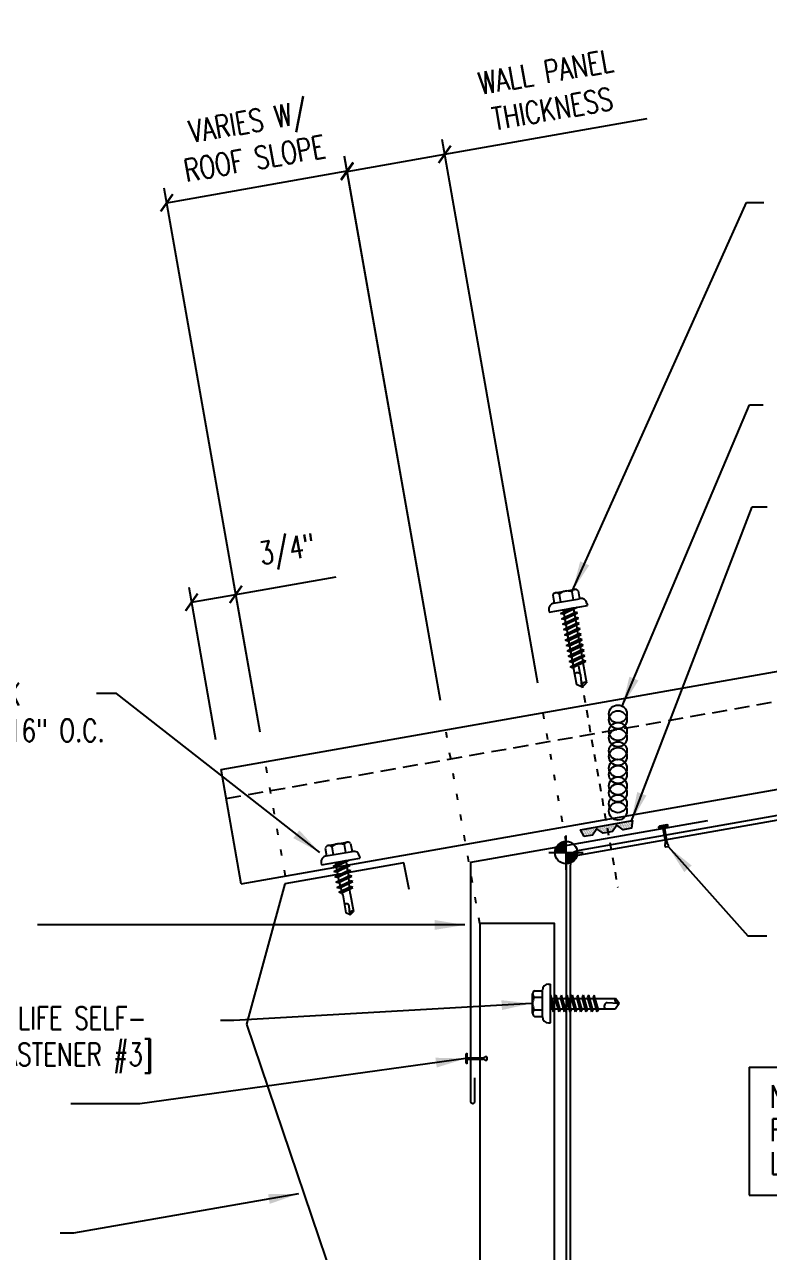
# Model space of a CAD drawing. Header units: inches. Extents: x -10.3 to 32.2, y 6.3 to 56.9.
# Drawn here: x 7.46 to 19.89, y 17.45 to 37.95 of the extents above; entities that cross this region are included whole.
import ezdxf

# ---------------------------------------------------------------- set-up
doc = ezdxf.new("R2010")
doc.units = ezdxf.units.IN
doc.header["$MEASUREMENT"] = 0
for name, pattern in [('DASH3', [0.125, 0.0625, -0.0625]), ('DOT2', [0.125, 0, -0.125]), ('HIDDEN2', [0.1875, 0.125, -0.0625])]:
    doc.linetypes.add(name, pattern=pattern)
for name, color, linetype in [('DIM', 2, 'Continuous'), ('FASTENER', 9, 'Continuous'), ('PANEL', 11, 'Continuous'), ('SECTION', 11, 'Continuous'), ('STLA', 10, 'Continuous'), ('TAPE', 8, 'Continuous'), ('TEXT', 2, 'Continuous'), ('TRIM', 6, 'Continuous')]:
    doc.layers.add(name, color=color, linetype=linetype)
doc.styles.add('TEXT', font='SIMPLEX', dxfattribs={"width": 0.75, "height": 6})
doc.styles.add('TEXT1', font='ROMANS.shx', dxfattribs={"width": 0.75, "height": 0.375})
doc.dimstyles.new('DETAIL', dxfattribs={"dimscale": 4, "dimtxt": 0.375, "dimasz": 0.0625, "dimexe": 0.0625, "dimexo": 0.125, "dimgap": 0.0625, "dimtad": 1, "dimdec": 4, "dimzin": 3, "dimdsep": 46, "dimlunit": 4, "dimtxsty": 'TEXT1', "dimblk": 'ARCHTICK', "dimcen": 0.0625, "dimclrd": 7, "dimclre": 7, "dimclrt": 2, "dimadec": 0, "dimazin": 0, "dimtfac": 0.59375, "dimtdec": 4, "dimtmove": 0, "dimatfit": 3, "dimfxl": 0, "dimfrac": 2, "dimtolj": 1, "dimtzin": 3, "dimarcsym": 0})
doc.dimstyles.new('DETAIL$7', dxfattribs={"dimscale": 4, "dimtxt": 6, "dimasz": 0.125, "dimexe": 0.0625, "dimexo": 0.125, "dimgap": 0.0625, "dimtad": 1, "dimdec": 5, "dimzin": 3, "dimdsep": 46, "dimlunit": 4, "dimtxsty": 'TEXT', "dimblk": 'ARCHTICK', "dimcen": 0.0625, "dimclrd": 7, "dimclre": 7, "dimclrt": 2, "dimadec": 0, "dimazin": 0, "dimtfac": 0.666667, "dimtdec": 5, "dimtmove": 0, "dimatfit": 3, "dimfxl": 0, "dimfrac": 2, "dimtolj": 1, "dimtzin": 3, "dimarcsym": 0})

# ---------------------------------------------------------------- blocks, each defined once
blk = doc.blocks.new('_ArchTick')
at = {"color": 0, "linetype": 'ByBlock', "const_width": 0.15}
blk.add_lwpolyline([(-0.5, -0.5), (0.5, 0.5)], dxfattribs=at)
blk = doc.blocks.new('*D13')
at = {"layer": 'DEFPOINTS', "color": 0}
for p in [(12.849, 35.508), (14.496, 26.169), (11.484, 25.638)]:
    blk.add_point(p, dxfattribs=at)
at = {"layer": 'DIM', "color": 7, "lineweight": -2}
for p, q in [((14.409, 26.661), (12.805, 35.754)), ((9.837, 34.976), (12.849, 35.508)), ((11.397, 26.13), (9.794, 35.223))]:
    blk.add_line(p, q, dxfattribs=at)
at = {"layer": 'DIM', "color": 7, "lineweight": -2, "xscale": 0.25, "yscale": 0.25, "zscale": 0.25}
for p, rotation in [((12.849, 35.508), 9.999999999999849), ((9.837, 34.976), 189.9999999999998)]:
    blk.add_blockref('_ArchTick', p, dxfattribs=dict(at, rotation=rotation))
at = {"layer": 'DIM', "color": 2, "insert": (11.253, 36.024), "char_height": 0.375, "attachment_point": 5, "rotation": 10, "style": 'TEXT1'}
blk.add_mtext('\\A1;VARIES W/\\PROOF SLOPE', dxfattribs=at)
blk = doc.blocks.new('*X2')
at = {"color": 0}
for p, q in [((-0.434, 0.135), (-0.434, 0.135)), ((-0.434, 0.123), (-0.434, 0.123)), ((-0.422, 0.141), (-0.422, 0.141)), ((-0.422, 0.129), (-0.422, 0.129)), ((-0.422, 0.117), (-0.422, 0.117)), ((-0.422, 0.105), (-0.422, 0.105)), ((-0.422, 0.094), (-0.422, 0.094)), ((-0.422, 0.082), (-0.422, 0.082)), ((-0.41, 0.135), (-0.41, 0.135)), ((-0.41, 0.123), (-0.41, 0.123)), ((-0.41, 0.111), (-0.41, 0.111)), ((-0.41, 0.1), (-0.41, 0.1)), ((-0.41, 0.088), (-0.41, 0.088)), ((-0.41, 0.076), (-0.41, 0.076)), ((-0.41, 0.064), (-0.41, 0.064)), ((-0.41, 0.053), (-0.41, 0.053)), ((-0.41, 0.041), (-0.41, 0.041)), ((-0.398, 0.141), (-0.398, 0.141)), ((-0.398, 0.129), (-0.398, 0.129)), ((-0.398, 0.117), (-0.398, 0.117)), ((-0.398, 0.105), (-0.398, 0.105)), ((-0.398, 0.094), (-0.398, 0.094)), ((-0.398, 0.082), (-0.398, 0.082)), ((-0.398, 0.07), (-0.398, 0.07)), ((-0.398, 0.059), (-0.398, 0.059)), ((-0.398, 0.047), (-0.398, 0.047)), ((-0.398, 0.035), (-0.398, 0.035)), ((-0.398, 0.023), (-0.398, 0.023)), ((-0.387, 0.135), (-0.387, 0.135)), ((-0.387, 0.123), (-0.387, 0.123)), ((-0.387, 0.111), (-0.387, 0.111)), ((-0.387, 0.1), (-0.387, 0.1)), ((-0.387, 0.088), (-0.387, 0.088)), ((-0.387, 0.076), (-0.387, 0.076)), ((-0.387, 0.064), (-0.387, 0.064)), ((-0.387, 0.053), (-0.387, 0.053)), ((-0.387, 0.041), (-0.387, 0.041)), ((-0.387, 0.029), (-0.387, 0.029)), ((-0.375, 0.141), (-0.375, 0.141)), ((-0.375, 0.129), (-0.375, 0.129)), ((-0.375, 0.117), (-0.375, 0.117)), ((-0.375, 0.105), (-0.375, 0.105)), ((-0.375, 0.094), (-0.375, 0.094)), ((-0.375, 0.082), (-0.375, 0.082)), ((-0.375, 0.07), (-0.375, 0.07)), ((-0.375, 0.059), (-0.375, 0.059)), ((-0.375, 0.047), (-0.375, 0.047)), ((-0.375, 0.035), (-0.375, 0.035)), ((-0.375, 0.023), (-0.375, 0.023)), ((-0.363, 0.135), (-0.363, 0.135)), ((-0.363, 0.123), (-0.363, 0.123)), ((-0.363, 0.111), (-0.363, 0.111)), ((-0.363, 0.1), (-0.363, 0.1)), ((-0.363, 0.088), (-0.363, 0.088)), ((-0.363, 0.076), (-0.363, 0.076)), ((-0.363, 0.064), (-0.363, 0.064)), ((-0.363, 0.053), (-0.363, 0.053)), ((-0.363, 0.041), (-0.363, 0.041)), ((-0.363, 0.029), (-0.363, 0.029)), ((-0.352, 0.141), (-0.352, 0.141)), ((-0.352, 0.129), (-0.352, 0.129)), ((-0.352, 0.117), (-0.352, 0.117)), ((-0.352, 0.105), (-0.352, 0.105)), ((-0.352, 0.094), (-0.352, 0.094)), ((-0.352, 0.082), (-0.352, 0.082)), ((-0.352, 0.07), (-0.352, 0.07)), ((-0.352, 0.059), (-0.352, 0.059)), ((-0.352, 0.047), (-0.352, 0.047)), ((-0.352, 0.035), (-0.352, 0.035)), ((-0.352, 0.023), (-0.352, 0.023)), ((-0.34, 0.135), (-0.34, 0.135)), ((-0.34, 0.123), (-0.34, 0.123)), ((-0.34, 0.111), (-0.34, 0.111)), ((-0.34, 0.1), (-0.34, 0.1)), ((-0.34, 0.088), (-0.34, 0.088)), ((-0.34, 0.076), (-0.34, 0.076)), ((-0.34, 0.064), (-0.34, 0.064)), ((-0.34, 0.053), (-0.34, 0.053)), ((-0.34, 0.041), (-0.34, 0.041)), ((-0.34, 0.029), (-0.34, 0.029)), ((-0.328, 0.141), (-0.328, 0.141)), ((-0.328, 0.129), (-0.328, 0.129)), ((-0.328, 0.117), (-0.328, 0.117)), ((-0.328, 0.105), (-0.328, 0.105)), ((-0.328, 0.094), (-0.328, 0.094)), ((-0.328, 0.082), (-0.328, 0.082)), ((-0.328, 0.07), (-0.328, 0.07)), ((-0.328, 0.059), (-0.328, 0.059)), ((-0.328, 0.047), (-0.328, 0.047)), ((-0.328, 0.035), (-0.328, 0.035)), ((-0.328, 0.023), (-0.328, 0.023)), ((-0.316, 0.135), (-0.316, 0.135)), ((-0.316, 0.123), (-0.316, 0.123)), ((-0.316, 0.111), (-0.316, 0.111)), ((-0.316, 0.1), (-0.316, 0.1)), ((-0.316, 0.088), (-0.316, 0.088)), ((-0.316, 0.076), (-0.316, 0.076)), ((-0.316, 0.064), (-0.316, 0.064)), ((-0.316, 0.053), (-0.316, 0.053)), ((-0.316, 0.041), (-0.316, 0.041)), ((-0.316, 0.029), (-0.316, 0.029)), ((-0.305, 0.141), (-0.305, 0.141)), ((-0.305, 0.129), (-0.305, 0.129)), ((-0.305, 0.117), (-0.305, 0.117)), ((-0.305, 0.105), (-0.305, 0.105)), ((-0.305, 0.094), (-0.305, 0.094)), ((-0.305, 0.082), (-0.305, 0.082)), ((-0.305, 0.07), (-0.305, 0.07)), ((-0.305, 0.059), (-0.305, 0.059)), ((-0.305, 0.047), (-0.305, 0.047)), ((-0.305, 0.035), (-0.305, 0.035)), ((-0.305, 0.023), (-0.305, 0.023)), ((-0.293, 0.135), (-0.293, 0.135)), ((-0.293, 0.123), (-0.293, 0.123)), ((-0.293, 0.111), (-0.293, 0.111)), ((-0.293, 0.1), (-0.293, 0.1)), ((-0.293, 0.088), (-0.293, 0.088)), ((-0.293, 0.076), (-0.293, 0.076)), ((-0.293, 0.064), (-0.293, 0.064)), ((-0.293, 0.053), (-0.293, 0.053)), ((-0.293, 0.041), (-0.293, 0.041)), ((-0.293, 0.029), (-0.293, 0.029)), ((-0.281, 0.141), (-0.281, 0.141)), ((-0.281, 0.129), (-0.281, 0.129)), ((-0.281, 0.117), (-0.281, 0.117)), ((-0.281, 0.105), (-0.281, 0.105)), ((-0.281, 0.094), (-0.281, 0.094)), ((-0.281, 0.082), (-0.281, 0.082)), ((-0.281, 0.07), (-0.281, 0.07)), ((-0.281, 0.059), (-0.281, 0.059)), ((-0.281, 0.047), (-0.281, 0.047)), ((-0.281, 0.035), (-0.281, 0.035)), ((-0.281, 0.023), (-0.281, 0.023)), ((-0.27, 0.135), (-0.27, 0.135)), ((-0.27, 0.123), (-0.27, 0.123)), ((-0.27, 0.111), (-0.27, 0.111)), ((-0.27, 0.1), (-0.27, 0.1)), ((-0.27, 0.088), (-0.27, 0.088)), ((-0.27, 0.076), (-0.27, 0.076)), ((-0.27, 0.064), (-0.27, 0.064)), ((-0.27, 0.053), (-0.27, 0.053)), ((-0.27, 0.041), (-0.27, 0.041)), ((-0.27, 0.029), (-0.27, 0.029)), ((-0.258, 0.141), (-0.258, 0.141)), ((-0.258, 0.129), (-0.258, 0.129)), ((-0.258, 0.117), (-0.258, 0.117)), ((-0.258, 0.105), (-0.258, 0.105)), ((-0.258, 0.094), (-0.258, 0.094)), ((-0.258, 0.082), (-0.258, 0.082)), ((-0.258, 0.07), (-0.258, 0.07)), ((-0.258, 0.059), (-0.258, 0.059)), ((-0.258, 0.047), (-0.258, 0.047)), ((-0.258, 0.035), (-0.258, 0.035)), ((-0.258, 0.023), (-0.258, 0.023)), ((-0.246, 0.135), (-0.246, 0.135)), ((-0.246, 0.123), (-0.246, 0.123)), ((-0.246, 0.111), (-0.246, 0.111)), ((-0.246, 0.1), (-0.246, 0.1)), ((-0.246, 0.088), (-0.246, 0.088)), ((-0.246, 0.076), (-0.246, 0.076)), ((-0.246, 0.064), (-0.246, 0.064)), ((-0.246, 0.053), (-0.246, 0.053)), ((-0.246, 0.041), (-0.246, 0.041)), ((-0.234, 0.141), (-0.234, 0.141)), ((-0.234, 0.129), (-0.234, 0.129)), ((-0.234, 0.117), (-0.234, 0.117)), ((-0.234, 0.105), (-0.234, 0.105)), ((-0.234, 0.094), (-0.234, 0.094)), ((-0.234, 0.082), (-0.234, 0.082)), ((-0.234, 0.07), (-0.234, 0.07)), ((-0.234, 0.059), (-0.234, 0.059)), ((-0.234, 0.047), (-0.234, 0.047)), ((-0.223, 0.135), (-0.223, 0.135)), ((-0.223, 0.123), (-0.223, 0.123)), ((-0.223, 0.111), (-0.223, 0.111)), ((-0.223, 0.1), (-0.223, 0.1)), ((-0.223, 0.088), (-0.223, 0.088)), ((-0.223, 0.076), (-0.223, 0.076)), ((-0.223, 0.064), (-0.223, 0.064)), ((-0.211, 0.141), (-0.211, 0.141)), ((-0.211, 0.129), (-0.211, 0.129)), ((-0.211, 0.117), (-0.211, 0.117)), ((-0.211, 0.105), (-0.211, 0.105)), ((-0.211, 0.094), (-0.211, 0.094)), ((-0.211, 0.082), (-0.211, 0.082)), ((-0.211, 0.07), (-0.211, 0.07)), ((-0.199, 0.135), (-0.199, 0.135)), ((-0.199, 0.123), (-0.199, 0.123)), ((-0.199, 0.111), (-0.199, 0.111)), ((-0.199, 0.1), (-0.199, 0.1)), ((-0.199, 0.088), (-0.199, 0.088)), ((-0.188, 0.141), (-0.188, 0.141)), ((-0.188, 0.129), (-0.188, 0.129)), ((-0.188, 0.117), (-0.188, 0.117)), ((-0.188, 0.105), (-0.188, 0.105)), ((-0.188, 0.094), (-0.188, 0.094)), ((-0.176, 0.135), (-0.176, 0.135)), ((-0.176, 0.123), (-0.176, 0.123)), ((-0.176, 0.111), (-0.176, 0.111)), ((-0.164, 0.141), (-0.164, 0.141)), ((-0.164, 0.129), (-0.164, 0.129)), ((-0.164, 0.117), (-0.164, 0.117)), ((-0.164, 0.105), (-0.164, 0.105)), ((-0.152, 0.135), (-0.152, 0.135)), ((-0.152, 0.123), (-0.152, 0.123)), ((-0.152, 0.111), (-0.152, 0.111)), ((-0.152, 0.1), (-0.152, 0.1)), ((-0.141, 0.141), (-0.141, 0.141)), ((-0.141, 0.129), (-0.141, 0.129)), ((-0.141, 0.117), (-0.141, 0.117)), ((-0.141, 0.105), (-0.141, 0.105)), ((-0.141, 0.094), (-0.141, 0.094)), ((-0.141, 0.082), (-0.141, 0.082)), ((-0.129, 0.135), (-0.129, 0.135)), ((-0.129, 0.123), (-0.129, 0.123)), ((-0.129, 0.111), (-0.129, 0.111)), ((-0.129, 0.1), (-0.129, 0.1)), ((-0.129, 0.088), (-0.129, 0.088)), ((-0.129, 0.076), (-0.129, 0.076)), ((-0.117, 0.141), (-0.117, 0.141)), ((-0.117, 0.129), (-0.117, 0.129)), ((-0.117, 0.117), (-0.117, 0.117)), ((-0.117, 0.105), (-0.117, 0.105)), ((-0.117, 0.094), (-0.117, 0.094)), ((-0.117, 0.082), (-0.117, 0.082)), ((-0.117, 0.07), (-0.117, 0.07)), ((-0.117, 0.059), (-0.117, 0.059)), ((-0.105, 0.135), (-0.105, 0.135)), ((-0.105, 0.123), (-0.105, 0.123)), ((-0.105, 0.111), (-0.105, 0.111)), ((-0.105, 0.1), (-0.105, 0.1)), ((-0.105, 0.088), (-0.105, 0.088)), ((-0.105, 0.076), (-0.105, 0.076)), ((-0.105, 0.064), (-0.105, 0.064)), ((-0.105, 0.053), (-0.105, 0.053)), ((-0.094, 0.141), (-0.094, 0.141)), ((-0.094, 0.129), (-0.094, 0.129)), ((-0.094, 0.117), (-0.094, 0.117)), ((-0.094, 0.105), (-0.094, 0.105)), ((-0.094, 0.094), (-0.094, 0.094)), ((-0.094, 0.082), (-0.094, 0.082)), ((-0.094, 0.07), (-0.094, 0.07)), ((-0.094, 0.059), (-0.094, 0.059)), ((-0.094, 0.047), (-0.094, 0.047)), ((-0.094, 0.035), (-0.094, 0.035)), ((-0.082, 0.135), (-0.082, 0.135)), ((-0.082, 0.123), (-0.082, 0.123)), ((-0.082, 0.111), (-0.082, 0.111)), ((-0.082, 0.1), (-0.082, 0.1)), ((-0.082, 0.088), (-0.082, 0.088)), ((-0.082, 0.076), (-0.082, 0.076)), ((-0.082, 0.064), (-0.082, 0.064)), ((-0.082, 0.053), (-0.082, 0.053)), ((-0.082, 0.041), (-0.082, 0.041)), ((-0.082, 0.029), (-0.082, 0.029)), ((-0.07, 0.141), (-0.07, 0.141)), ((-0.07, 0.129), (-0.07, 0.129)), ((-0.07, 0.117), (-0.07, 0.117)), ((-0.07, 0.105), (-0.07, 0.105)), ((-0.07, 0.094), (-0.07, 0.094)), ((-0.07, 0.082), (-0.07, 0.082)), ((-0.07, 0.07), (-0.07, 0.07)), ((-0.07, 0.059), (-0.07, 0.059)), ((-0.07, 0.047), (-0.07, 0.047)), ((-0.07, 0.035), (-0.07, 0.035)), ((-0.07, 0.023), (-0.07, 0.023)), ((-0.059, 0.135), (-0.059, 0.135)), ((-0.059, 0.123), (-0.059, 0.123)), ((-0.059, 0.111), (-0.059, 0.111)), ((-0.059, 0.1), (-0.059, 0.1)), ((-0.059, 0.088), (-0.059, 0.088)), ((-0.059, 0.076), (-0.059, 0.076)), ((-0.059, 0.064), (-0.059, 0.064)), ((-0.059, 0.053), (-0.059, 0.053)), ((-0.059, 0.041), (-0.059, 0.041)), ((-0.059, 0.029), (-0.059, 0.029)), ((-0.047, 0.141), (-0.047, 0.141)), ((-0.047, 0.129), (-0.047, 0.129)), ((-0.047, 0.117), (-0.047, 0.117)), ((-0.047, 0.105), (-0.047, 0.105)), ((-0.047, 0.094), (-0.047, 0.094)), ((-0.047, 0.082), (-0.047, 0.082)), ((-0.047, 0.07), (-0.047, 0.07)), ((-0.047, 0.059), (-0.047, 0.059)), ((-0.047, 0.047), (-0.047, 0.047)), ((-0.047, 0.035), (-0.047, 0.035)), ((-0.047, 0.023), (-0.047, 0.023)), ((-0.035, 0.135), (-0.035, 0.135)), ((-0.035, 0.123), (-0.035, 0.123)), ((-0.035, 0.111), (-0.035, 0.111)), ((-0.035, 0.1), (-0.035, 0.1)), ((-0.035, 0.088), (-0.035, 0.088)), ((-0.035, 0.076), (-0.035, 0.076)), ((-0.035, 0.064), (-0.035, 0.064)), ((-0.035, 0.053), (-0.035, 0.053)), ((-0.035, 0.041), (-0.035, 0.041)), ((-0.035, 0.029), (-0.035, 0.029)), ((-0.023, 0.141), (-0.023, 0.141)), ((-0.023, 0.129), (-0.023, 0.129)), ((-0.023, 0.117), (-0.023, 0.117)), ((-0.023, 0.105), (-0.023, 0.105)), ((-0.023, 0.094), (-0.023, 0.094)), ((-0.023, 0.082), (-0.023, 0.082)), ((-0.023, 0.07), (-0.023, 0.07)), ((-0.023, 0.059), (-0.023, 0.059)), ((-0.023, 0.047), (-0.023, 0.047)), ((-0.023, 0.035), (-0.023, 0.035)), ((-0.023, 0.023), (-0.023, 0.023)), ((-0.012, 0.135), (-0.012, 0.135)), ((-0.012, 0.123), (-0.012, 0.123)), ((-0.012, 0.111), (-0.012, 0.111)), ((-0.012, 0.1), (-0.012, 0.1)), ((-0.012, 0.088), (-0.012, 0.088)), ((-0.012, 0.076), (-0.012, 0.076)), ((-0.012, 0.064), (-0.012, 0.064)), ((-0.012, 0.053), (-0.012, 0.053)), ((-0.012, 0.041), (-0.012, 0.041)), ((-0.012, 0.029), (-0.012, 0.029)), ((0, 0.141), (0, 0.141)), ((0, 0.129), (0, 0.129)), ((0, 0.117), (0, 0.117)), ((0, 0.105), (0, 0.105)), ((0, 0.094), (0, 0.094)), ((0, 0.082), (0, 0.082)), ((0, 0.07), (0, 0.07)), ((0, 0.059), (0, 0.059)), ((0, 0.047), (0, 0.047)), ((0, 0.035), (0, 0.035)), ((0, 0.023), (0, 0.023)), ((0.012, 0.135), (0.012, 0.135)), ((0.012, 0.123), (0.012, 0.123)), ((0.012, 0.111), (0.012, 0.111)), ((0.012, 0.1), (0.012, 0.1)), ((0.012, 0.088), (0.012, 0.088)), ((0.012, 0.076), (0.012, 0.076)), ((0.012, 0.064), (0.012, 0.064)), ((0.012, 0.053), (0.012, 0.053)), ((0.012, 0.041), (0.012, 0.041)), ((0.012, 0.029), (0.012, 0.029)), ((0.023, 0.141), (0.023, 0.141)), ((0.023, 0.129), (0.023, 0.129)), ((0.023, 0.117), (0.023, 0.117)), ((0.023, 0.105), (0.023, 0.105)), ((0.023, 0.094), (0.023, 0.094)), ((0.023, 0.082), (0.023, 0.082)), ((0.023, 0.07), (0.023, 0.07)), ((0.023, 0.059), (0.023, 0.059)), ((0.023, 0.047), (0.023, 0.047)), ((0.023, 0.035), (0.023, 0.035)), ((0.023, 0.023), (0.023, 0.023)), ((0.035, 0.135), (0.035, 0.135)), ((0.035, 0.123), (0.035, 0.123)), ((0.035, 0.111), (0.035, 0.111)), ((0.035, 0.1), (0.035, 0.1)), ((0.035, 0.088), (0.035, 0.088)), ((0.035, 0.076), (0.035, 0.076)), ((0.035, 0.064), (0.035, 0.064)), ((0.035, 0.053), (0.035, 0.053)), ((0.035, 0.041), (0.035, 0.041)), ((0.035, 0.029), (0.035, 0.029)), ((0.047, 0.141), (0.047, 0.141)), ((0.047, 0.129), (0.047, 0.129)), ((0.047, 0.117), (0.047, 0.117)), ((0.047, 0.105), (0.047, 0.105)), ((0.047, 0.094), (0.047, 0.094)), ((0.047, 0.082), (0.047, 0.082)), ((0.047, 0.07), (0.047, 0.07)), ((0.047, 0.059), (0.047, 0.059)), ((0.047, 0.047), (0.047, 0.047)), ((0.047, 0.035), (0.047, 0.035)), ((0.047, 0.023), (0.047, 0.023)), ((0.059, 0.135), (0.059, 0.135)), ((0.059, 0.123), (0.059, 0.123)), ((0.059, 0.111), (0.059, 0.111)), ((0.059, 0.1), (0.059, 0.1)), ((0.059, 0.088), (0.059, 0.088)), ((0.059, 0.076), (0.059, 0.076)), ((0.059, 0.064), (0.059, 0.064)), ((0.059, 0.053), (0.059, 0.053)), ((0.059, 0.041), (0.059, 0.041)), ((0.059, 0.029), (0.059, 0.029)), ((0.07, 0.141), (0.07, 0.141)), ((0.07, 0.129), (0.07, 0.129)), ((0.07, 0.117), (0.07, 0.117)), ((0.07, 0.105), (0.07, 0.105)), ((0.07, 0.094), (0.07, 0.094)), ((0.07, 0.082), (0.07, 0.082)), ((0.07, 0.07), (0.07, 0.07)), ((0.07, 0.059), (0.07, 0.059)), ((0.07, 0.047), (0.07, 0.047)), ((0.07, 0.035), (0.07, 0.035)), ((0.07, 0.023), (0.07, 0.023)), ((0.082, 0.135), (0.082, 0.135)), ((0.082, 0.123), (0.082, 0.123)), ((0.082, 0.111), (0.082, 0.111)), ((0.082, 0.1), (0.082, 0.1)), ((0.082, 0.088), (0.082, 0.088)), ((0.082, 0.076), (0.082, 0.076)), ((0.082, 0.064), (0.082, 0.064)), ((0.082, 0.053), (0.082, 0.053)), ((0.082, 0.041), (0.082, 0.041)), ((0.082, 0.029), (0.082, 0.029)), ((0.094, 0.141), (0.094, 0.141)), ((0.094, 0.129), (0.094, 0.129)), ((0.094, 0.117), (0.094, 0.117)), ((0.094, 0.105), (0.094, 0.105)), ((0.094, 0.094), (0.094, 0.094)), ((0.094, 0.082), (0.094, 0.082)), ((0.094, 0.07), (0.094, 0.07)), ((0.094, 0.059), (0.094, 0.059)), ((0.094, 0.047), (0.094, 0.047)), ((0.094, 0.035), (0.094, 0.035)), ((0.105, 0.135), (0.105, 0.135)), ((0.105, 0.123), (0.105, 0.123)), ((0.105, 0.111), (0.105, 0.111)), ((0.105, 0.1), (0.105, 0.1)), ((0.105, 0.088), (0.105, 0.088)), ((0.105, 0.076), (0.105, 0.076)), ((0.105, 0.064), (0.105, 0.064)), ((0.105, 0.053), (0.105, 0.053)), ((0.117, 0.141), (0.117, 0.141)), ((0.117, 0.129), (0.117, 0.129)), ((0.117, 0.117), (0.117, 0.117)), ((0.117, 0.105), (0.117, 0.105)), ((0.117, 0.094), (0.117, 0.094)), ((0.117, 0.082), (0.117, 0.082)), ((0.117, 0.07), (0.117, 0.07)), ((0.117, 0.059), (0.117, 0.059)), ((0.129, 0.135), (0.129, 0.135)), ((0.129, 0.123), (0.129, 0.123)), ((0.129, 0.111), (0.129, 0.111)), ((0.129, 0.1), (0.129, 0.1)), ((0.129, 0.088), (0.129, 0.088)), ((0.129, 0.076), (0.129, 0.076)), ((0.141, 0.141), (0.141, 0.141)), ((0.141, 0.129), (0.141, 0.129)), ((0.141, 0.117), (0.141, 0.117)), ((0.141, 0.105), (0.141, 0.105)), ((0.141, 0.094), (0.141, 0.094)), ((0.141, 0.082), (0.141, 0.082)), ((0.152, 0.135), (0.152, 0.135)), ((0.152, 0.123), (0.152, 0.123)), ((0.152, 0.111), (0.152, 0.111)), ((0.152, 0.1), (0.152, 0.1)), ((0.164, 0.141), (0.164, 0.141)), ((0.164, 0.129), (0.164, 0.129)), ((0.164, 0.117), (0.164, 0.117)), ((0.164, 0.105), (0.164, 0.105)), ((0.176, 0.135), (0.176, 0.135)), ((0.176, 0.123), (0.176, 0.123)), ((0.176, 0.111), (0.176, 0.111)), ((0.188, 0.141), (0.188, 0.141)), ((0.188, 0.129), (0.188, 0.129)), ((0.188, 0.117), (0.188, 0.117)), ((0.188, 0.105), (0.188, 0.105)), ((0.188, 0.094), (0.188, 0.094)), ((0.199, 0.135), (0.199, 0.135)), ((0.199, 0.123), (0.199, 0.123)), ((0.199, 0.111), (0.199, 0.111)), ((0.199, 0.1), (0.199, 0.1)), ((0.199, 0.088), (0.199, 0.088)), ((0.211, 0.141), (0.211, 0.141)), ((0.211, 0.129), (0.211, 0.129)), ((0.211, 0.117), (0.211, 0.117)), ((0.211, 0.105), (0.211, 0.105)), ((0.211, 0.094), (0.211, 0.094)), ((0.211, 0.082), (0.211, 0.082)), ((0.211, 0.07), (0.211, 0.07)), ((0.223, 0.135), (0.223, 0.135)), ((0.223, 0.123), (0.223, 0.123)), ((0.223, 0.111), (0.223, 0.111)), ((0.223, 0.1), (0.223, 0.1)), ((0.223, 0.088), (0.223, 0.088)), ((0.223, 0.076), (0.223, 0.076)), ((0.223, 0.064), (0.223, 0.064)), ((0.234, 0.141), (0.234, 0.141)), ((0.234, 0.129), (0.234, 0.129)), ((0.234, 0.117), (0.234, 0.117)), ((0.234, 0.105), (0.234, 0.105)), ((0.234, 0.094), (0.234, 0.094)), ((0.234, 0.082), (0.234, 0.082)), ((0.234, 0.07), (0.234, 0.07)), ((0.234, 0.059), (0.234, 0.059)), ((0.234, 0.047), (0.234, 0.047)), ((0.246, 0.135), (0.246, 0.135)), ((0.246, 0.123), (0.246, 0.123)), ((0.246, 0.111), (0.246, 0.111)), ((0.246, 0.1), (0.246, 0.1)), ((0.246, 0.088), (0.246, 0.088)), ((0.246, 0.076), (0.246, 0.076)), ((0.246, 0.064), (0.246, 0.064)), ((0.246, 0.053), (0.246, 0.053)), ((0.246, 0.041), (0.246, 0.041)), ((0.258, 0.141), (0.258, 0.141)), ((0.258, 0.129), (0.258, 0.129)), ((0.258, 0.117), (0.258, 0.117)), ((0.258, 0.105), (0.258, 0.105)), ((0.258, 0.094), (0.258, 0.094)), ((0.258, 0.082), (0.258, 0.082)), ((0.258, 0.07), (0.258, 0.07)), ((0.258, 0.059), (0.258, 0.059)), ((0.258, 0.047), (0.258, 0.047)), ((0.258, 0.035), (0.258, 0.035)), ((0.258, 0.023), (0.258, 0.023)), ((0.27, 0.135), (0.27, 0.135)), ((0.27, 0.123), (0.27, 0.123)), ((0.27, 0.111), (0.27, 0.111)), ((0.27, 0.1), (0.27, 0.1)), ((0.27, 0.088), (0.27, 0.088)), ((0.27, 0.076), (0.27, 0.076)), ((0.27, 0.064), (0.27, 0.064)), ((0.27, 0.053), (0.27, 0.053)), ((0.27, 0.041), (0.27, 0.041)), ((0.27, 0.029), (0.27, 0.029)), ((0.281, 0.141), (0.281, 0.141)), ((0.281, 0.129), (0.281, 0.129)), ((0.281, 0.117), (0.281, 0.117)), ((0.281, 0.105), (0.281, 0.105)), ((0.281, 0.094), (0.281, 0.094)), ((0.281, 0.082), (0.281, 0.082)), ((0.281, 0.07), (0.281, 0.07)), ((0.281, 0.059), (0.281, 0.059)), ((0.281, 0.047), (0.281, 0.047)), ((0.281, 0.035), (0.281, 0.035)), ((0.281, 0.023), (0.281, 0.023)), ((0.293, 0.135), (0.293, 0.135)), ((0.293, 0.123), (0.293, 0.123)), ((0.293, 0.111), (0.293, 0.111)), ((0.293, 0.1), (0.293, 0.1)), ((0.293, 0.088), (0.293, 0.088)), ((0.293, 0.076), (0.293, 0.076)), ((0.293, 0.064), (0.293, 0.064)), ((0.293, 0.053), (0.293, 0.053)), ((0.293, 0.041), (0.293, 0.041)), ((0.293, 0.029), (0.293, 0.029)), ((0.305, 0.141), (0.305, 0.141)), ((0.305, 0.129), (0.305, 0.129)), ((0.305, 0.117), (0.305, 0.117)), ((0.305, 0.105), (0.305, 0.105)), ((0.305, 0.094), (0.305, 0.094)), ((0.305, 0.082), (0.305, 0.082)), ((0.305, 0.07), (0.305, 0.07)), ((0.305, 0.059), (0.305, 0.059)), ((0.305, 0.047), (0.305, 0.047)), ((0.305, 0.035), (0.305, 0.035)), ((0.305, 0.023), (0.305, 0.023)), ((0.316, 0.135), (0.316, 0.135)), ((0.316, 0.123), (0.316, 0.123)), ((0.316, 0.111), (0.316, 0.111)), ((0.316, 0.1), (0.316, 0.1)), ((0.316, 0.088), (0.316, 0.088)), ((0.316, 0.076), (0.316, 0.076)), ((0.316, 0.064), (0.316, 0.064)), ((0.316, 0.053), (0.316, 0.053)), ((0.316, 0.041), (0.316, 0.041)), ((0.316, 0.029), (0.316, 0.029)), ((0.328, 0.141), (0.328, 0.141)), ((0.328, 0.129), (0.328, 0.129)), ((0.328, 0.117), (0.328, 0.117)), ((0.328, 0.105), (0.328, 0.105)), ((0.328, 0.094), (0.328, 0.094)), ((0.328, 0.082), (0.328, 0.082)), ((0.328, 0.07), (0.328, 0.07)), ((0.328, 0.059), (0.328, 0.059)), ((0.328, 0.047), (0.328, 0.047)), ((0.328, 0.035), (0.328, 0.035)), ((0.328, 0.023), (0.328, 0.023)), ((0.34, 0.135), (0.34, 0.135)), ((0.34, 0.123), (0.34, 0.123)), ((0.34, 0.111), (0.34, 0.111)), ((0.34, 0.1), (0.34, 0.1)), ((0.34, 0.088), (0.34, 0.088)), ((0.34, 0.076), (0.34, 0.076)), ((0.34, 0.064), (0.34, 0.064)), ((0.34, 0.053), (0.34, 0.053)), ((0.34, 0.041), (0.34, 0.041)), ((0.34, 0.029), (0.34, 0.029)), ((0.352, 0.141), (0.352, 0.141)), ((0.352, 0.129), (0.352, 0.129)), ((0.352, 0.117), (0.352, 0.117)), ((0.352, 0.105), (0.352, 0.105)), ((0.352, 0.094), (0.352, 0.094)), ((0.352, 0.082), (0.352, 0.082)), ((0.352, 0.07), (0.352, 0.07)), ((0.352, 0.059), (0.352, 0.059)), ((0.352, 0.047), (0.352, 0.047)), ((0.352, 0.035), (0.352, 0.035)), ((0.352, 0.023), (0.352, 0.023)), ((0.363, 0.135), (0.363, 0.135)), ((0.363, 0.123), (0.363, 0.123)), ((0.363, 0.111), (0.363, 0.111)), ((0.363, 0.1), (0.363, 0.1)), ((0.363, 0.088), (0.363, 0.088)), ((0.363, 0.076), (0.363, 0.076)), ((0.363, 0.064), (0.363, 0.064)), ((0.363, 0.053), (0.363, 0.053)), ((0.363, 0.041), (0.363, 0.041)), ((0.363, 0.029), (0.363, 0.029)), ((0.375, 0.141), (0.375, 0.141)), ((0.375, 0.129), (0.375, 0.129)), ((0.375, 0.117), (0.375, 0.117)), ((0.375, 0.105), (0.375, 0.105)), ((0.375, 0.094), (0.375, 0.094)), ((0.375, 0.082), (0.375, 0.082)), ((0.375, 0.07), (0.375, 0.07)), ((0.375, 0.059), (0.375, 0.059)), ((0.375, 0.047), (0.375, 0.047)), ((0.375, 0.035), (0.375, 0.035)), ((0.375, 0.023), (0.375, 0.023)), ((0.387, 0.135), (0.387, 0.135)), ((0.387, 0.123), (0.387, 0.123)), ((0.387, 0.111), (0.387, 0.111)), ((0.387, 0.1), (0.387, 0.1)), ((0.387, 0.088), (0.387, 0.088)), ((0.387, 0.076), (0.387, 0.076)), ((0.387, 0.064), (0.387, 0.064)), ((0.387, 0.053), (0.387, 0.053)), ((0.387, 0.041), (0.387, 0.041)), ((0.387, 0.029), (0.387, 0.029)), ((0.398, 0.141), (0.398, 0.141)), ((0.398, 0.129), (0.398, 0.129)), ((0.398, 0.117), (0.398, 0.117)), ((0.398, 0.105), (0.398, 0.105)), ((0.398, 0.094), (0.398, 0.094)), ((0.398, 0.082), (0.398, 0.082)), ((0.398, 0.07), (0.398, 0.07)), ((0.398, 0.059), (0.398, 0.059)), ((0.398, 0.047), (0.398, 0.047)), ((0.398, 0.035), (0.398, 0.035)), ((0.398, 0.023), (0.398, 0.023)), ((0.41, 0.135), (0.41, 0.135)), ((0.41, 0.123), (0.41, 0.123)), ((0.41, 0.111), (0.41, 0.111)), ((0.41, 0.1), (0.41, 0.1)), ((0.41, 0.088), (0.41, 0.088)), ((0.41, 0.076), (0.41, 0.076)), ((0.41, 0.064), (0.41, 0.064)), ((0.41, 0.053), (0.41, 0.053)), ((0.41, 0.041), (0.41, 0.041)), ((0.422, 0.141), (0.422, 0.141)), ((0.422, 0.129), (0.422, 0.129)), ((0.422, 0.117), (0.422, 0.117)), ((0.422, 0.105), (0.422, 0.105)), ((0.422, 0.094), (0.422, 0.094)), ((0.422, 0.082), (0.422, 0.082)), ((0.434, 0.135), (0.434, 0.135)), ((0.434, 0.123), (0.434, 0.123))]:
    blk.add_line(p, q, dxfattribs=at)
blk = doc.blocks.new('MB_DBTAP')
at = {"layer": 'TAPE', "color": 9}
blk.add_lwpolyline([(-0.403, 0.018), (-0.442, 0.141), (0.442, 0.141), (0.403, 0.018), (0.26, 0.018), (0.17, 0.109), (0.079, 0.018), (0, 0.018), (-0.079, 0.018), (-0.17, 0.109), (-0.26, 0.018)], close=True, dxfattribs=at)
at = {"layer": 'TAPE', "color": 251}
blk.add_blockref('*X2', (0, 0), dxfattribs=at)
blk = doc.blocks.new('*D14')
at = {"layer": 'DEFPOINTS', "color": 0}
for p in [(14.48, 35.786), (16.125, 26.456), (14.496, 26.169)]:
    blk.add_point(p, dxfattribs=at)
at = {"layer": 'DIM', "color": 7, "lineweight": -2}
for p, q in [((14.48, 35.786), (17.861, 36.382)), ((16.038, 26.949), (14.437, 36.032)), ((14.409, 26.661), (12.807, 35.745)), ((12.85, 35.498), (14.48, 35.786))]:
    blk.add_line(p, q, dxfattribs=at)
at = {"layer": 'DIM', "color": 7, "lineweight": -2, "xscale": 0.25, "yscale": 0.25, "zscale": 0.25}
for p, rotation in [((14.48, 35.786), 9.99999999999995), ((12.85, 35.498), 189.9999999999999)]:
    blk.add_blockref('_ArchTick', p, dxfattribs=dict(at, rotation=rotation))
at = {"layer": 'DIM', "color": 2, "insert": (16.225, 36.855), "char_height": 0.375, "attachment_point": 5, "rotation": 10, "style": 'TEXT1'}
blk.add_mtext('\\A1;WALL PANEL\\PTHICKNESS', dxfattribs=at)
blk = doc.blocks.new('MB_DW4')
at = {"layer": 'FASTENER'}
for p, q in [((-0.217, 0.305), (-0.217, 0.171)), ((-0.163, 0.337), (0.159, 0.337)), ((-0.108, 0.305), (-0.108, 0.171)), ((0.105, 0.305), (0.105, 0.171)), ((0.214, 0.305), (0.214, 0.171)), ((-0.326, 0.071), (-0.326, 0.037)), ((-0.326, 0.037), (0.322, 0.037)), ((-0.226, 0.171), (0.214, 0.171)), ((-0.141, -0.014), (0.037, 0.037)), ((-0.105, -0.034), (0.137, 0.035)), ((-0.088, 0.037), (-0.088, 0.001)), ((-0.088, 0.037), (0.085, 0.037)), ((0.085, 0.037), (0.134, 0.037)), ((0.085, 0.02), (0.085, -0.041)), ((0.137, 0.035), (0.134, 0.037)), ((0.322, 0.071), (0.322, 0.037)), ((-0.105, -0.034), (-0.141, -0.014)), ((-0.141, -0.105), (0.102, -0.036)), ((-0.105, -0.125), (-0.141, -0.105)), ((-0.141, -0.196), (0.102, -0.127)), ((-0.105, -0.216), (-0.141, -0.196)), ((-0.105, -0.125), (0.137, -0.056)), ((-0.105, -0.216), (0.137, -0.147)), ((-0.088, -0.029), (-0.088, -0.09)), ((-0.088, -0.12), (-0.088, -0.181)), ((0.085, -0.071), (0.085, -0.131)), ((0.085, -0.162), (0.085, -0.211)), ((0.137, -0.056), (0.102, -0.036)), ((0.137, -0.147), (0.102, -0.127)), ((-0.141, -0.287), (0.102, -0.217)), ((-0.105, -0.307), (-0.141, -0.287)), ((-0.141, -0.378), (0.102, -0.308)), ((-0.105, -0.398), (-0.141, -0.378)), ((-0.122, -0.463), (0.089, -0.403)), ((-0.105, -0.307), (0.137, -0.238)), ((-0.105, -0.398), (0.137, -0.328)), ((-0.084, -0.27), (-0.088, -0.211)), ((-0.078, -0.36), (-0.082, -0.3)), ((-0.071, -0.449), (-0.075, -0.389)), ((0.071, -0.408), (0.075, -0.346)), ((0.077, -0.315), (0.082, -0.253)), ((0.084, -0.223), (0.085, -0.211)), ((0.124, -0.423), (0.089, -0.403)), ((0.137, -0.238), (0.102, -0.217)), ((0.137, -0.328), (0.102, -0.308)), ((-0.086, -0.483), (-0.122, -0.463)), ((-0.086, -0.483), (0.124, -0.423)), ((-0.066, -0.516), (-0.069, -0.478)), ((-0.066, -0.516), (-0.066, -0.82)), ((0.063, -0.515), (0.068, -0.439)), ((0.063, -0.516), (0.063, -0.82)), ((-0.002, -0.866), (-0.066, -0.82)), ((-0.003, -0.854), (0.009, -0.714)), ((-0.002, -0.866), (0.063, -0.82))]:
    blk.add_line(p, q, dxfattribs=at)
for centre, radius, start, end in [((-0.163, 0.274), 0.0628, 29.8754, 150.1246), ((-0.002, 0.141), 0.196, 56.9974, 123.0026), ((0.159, 0.274), 0.0628, 29.8754, 150.1246), ((-0.226, 0.071), 0.1, 90, 180), ((0.222, 0.071), 0.1, 0, 90), ((0.073, -0.516), 0.01, 175.9484, 180), ((-0.036, -0.723), 0.0461, 11.1445, 130.906), ((0.039, -0.855), 0.0422, 55.4585, 194.8454)]:
    blk.add_arc(centre, radius, start, end, dxfattribs=at)
blk = doc.blocks.new('FD-F4')
at = {"layer": 'TEXT', "style": 'TEXT1', "width": 0.75}
for s, p in [('1/4-14 x 7/8 LONG-LIFE LAPTEK', (0.0047, -0.0408)), ('W/WASHER [FASTENER #4]', (0.0047, -0.1926))]:
    blk.add_text(s, height=0.09375, dxfattribs=at).set_placement(p)
blk.add_attdef('(QUANTITY)', (1.4847, -0.1926), '', height=0.0938, dxfattribs=at)
at = {"layer": 'TEXT', "style": 'TEXT1', "flags": 1}
for tag, p in [('Color', (0.0624, -0.4349)), ('Calc', (0.0624, -0.4349)), ('Opt1', (0.0624, -0.4349)), ('Opt2', (0.0624, -0.4349)), ('Opt3', (0.0624, -0.4349)), ('Description', (0.0624, -0.4349)), ('Multiple', (0.0624, -0.4349)), ('Part', (0.0624, -0.4349)), ('Spare1', (0.0624, -0.6224)), ('Spare2', (0.0624, -0.6224)), ('Spare3', (0.0624, -0.6224)), ('Spare4', (0.0624, -0.6224)), ('Spare5', (0.0624, -0.6224)), ('Spare6', (0.0624, -0.6224)), ('Spare7', (0.0624, -0.6224)), ('Spare8', (0.0624, -0.6224)), ('Spare9', (0.0624, -0.6224)), ('Spare10', (0.0624, -0.6224))]:
    blk.add_attdef(tag, p, '', height=0.0938, dxfattribs=at)
blk = doc.blocks.new('FZ7')
at = {"layer": 'FASTENER'}
for p, q in [((-0.215, 0.305), (-0.215, 0.171)), ((-0.161, 0.337), (0.161, 0.337)), ((-0.107, 0.305), (-0.107, 0.171)), ((0.107, 0.305), (0.107, 0.171)), ((0.215, 0.305), (0.215, 0.171)), ((-0.324, 0.071), (-0.324, 0.037)), ((-0.324, 0.037), (0.324, 0.037)), ((-0.224, 0.171), (0.215, 0.171)), ((-0.139, -0.016), (0.046, 0.037)), ((-0.104, -0.036), (0.139, 0.033)), ((-0.086, 0.037), (-0.086, -0.001)), ((-0.086, 0.037), (0.086, 0.037)), ((0.086, 0.037), (0.133, 0.037)), ((0.086, 0.018), (0.086, -0.042)), ((0.139, 0.033), (0.133, 0.037)), ((0.324, 0.071), (0.324, 0.037)), ((-0.104, -0.036), (-0.139, -0.016)), ((-0.139, -0.107), (0.104, -0.038)), ((-0.104, -0.127), (-0.139, -0.107)), ((-0.139, -0.198), (0.104, -0.128)), ((-0.104, -0.218), (-0.139, -0.198)), ((-0.104, -0.127), (0.139, -0.058)), ((-0.104, -0.218), (0.139, -0.149)), ((-0.086, -0.031), (-0.086, -0.092)), ((-0.086, -0.122), (-0.086, -0.183)), ((0.086, -0.073), (0.086, -0.133)), ((0.086, -0.164), (0.086, -0.224)), ((0.139, -0.058), (0.104, -0.038)), ((0.139, -0.149), (0.104, -0.128)), ((-0.139, -0.289), (0.104, -0.219)), ((-0.104, -0.309), (-0.139, -0.289)), ((-0.139, -0.38), (0.104, -0.31)), ((-0.104, -0.4), (-0.139, -0.38)), ((-0.139, -0.47), (0.104, -0.401)), ((-0.104, -0.309), (0.139, -0.239)), ((-0.104, -0.4), (0.139, -0.33)), ((-0.086, -0.213), (-0.086, -0.274)), ((-0.086, -0.304), (-0.086, -0.364)), ((-0.086, -0.395), (-0.086, -0.455)), ((0.086, -0.255), (0.086, -0.315)), ((0.086, -0.345), (0.086, -0.406)), ((0.139, -0.239), (0.104, -0.219)), ((0.139, -0.33), (0.104, -0.31)), ((0.139, -0.421), (0.104, -0.401)), ((-0.104, -0.491), (-0.139, -0.47)), ((-0.139, -0.561), (0.104, -0.492)), ((-0.104, -0.581), (-0.139, -0.561)), ((-0.139, -0.652), (0.104, -0.583)), ((-0.104, -0.491), (0.139, -0.421)), ((-0.104, -0.581), (0.139, -0.512)), ((-0.104, -0.672), (0.139, -0.603)), ((-0.086, -0.486), (-0.086, -0.546)), ((-0.086, -0.577), (-0.086, -0.637)), ((0.086, -0.436), (0.086, -0.497)), ((0.086, -0.527), (0.086, -0.588)), ((0.139, -0.512), (0.104, -0.492)), ((0.139, -0.603), (0.104, -0.583)), ((-0.104, -0.672), (-0.139, -0.652)), ((-0.139, -0.743), (0.104, -0.674)), ((-0.104, -0.763), (-0.139, -0.743)), ((-0.139, -0.834), (0.104, -0.765)), ((-0.104, -0.763), (0.139, -0.694)), ((-0.104, -0.854), (0.139, -0.785)), ((-0.086, -0.667), (-0.086, -0.728)), ((-0.086, -0.758), (-0.086, -0.819)), ((0.086, -0.618), (0.086, -0.679)), ((0.086, -0.709), (0.086, -0.77)), ((0.086, -0.8), (0.086, -0.861)), ((0.139, -0.694), (0.104, -0.674)), ((0.139, -0.785), (0.104, -0.765)), ((-0.104, -0.854), (-0.139, -0.834)), ((-0.139, -0.925), (0.104, -0.856)), ((-0.104, -0.945), (-0.139, -0.925)), ((-0.104, -0.945), (0.139, -0.876)), ((-0.086, -0.849), (-0.086, -0.91)), ((-0.086, -0.94), (-0.086, -1.232)), ((0.086, -0.891), (0.086, -1.232)), ((0.139, -0.876), (0.104, -0.856)), ((-0.002, -1.277), (0.014, -1.091)), ((0, -1.293), (-0.086, -1.232)), ((0, -1.293), (0.086, -1.232))]:
    blk.add_line(p, q, dxfattribs=at)
for centre, radius, start, end in [((-0.161, 0.274), 0.0628, 29.8754, 150.1246), ((0, 0.141), 0.196, 56.9974, 123.0026), ((0.161, 0.274), 0.0628, 29.8754, 150.1246), ((-0.224, 0.071), 0.1, 90, 180), ((0.224, 0.071), 0.1, 0, 90), ((-0.046, -1.102), 0.0615, 11.1445, 130.906), ((0.054, -1.278), 0.0563, 55.4585, 194.8454)]:
    blk.add_arc(centre, radius, start, end, dxfattribs=at)
blk = doc.blocks.new('wp')
at = {"layer": 'SECTION'}
for p, q in [((0, -0.0958), (0, 0.0958)), ((-0.0958, 0), (0.0958, 0))]:
    blk.add_line(p, q, dxfattribs=at)
at = {"layer": 'SECTION', "const_width": 0.0625}
for points in [[(0, 0.0312, 0.414214), (-0.0312, 0, 1)], [(0, -0.0312, 0.414214), (0.0312, 0, 1)]]:
    blk.add_lwpolyline(points, format="xyb", dxfattribs=at)
at = {"layer": 'SECTION'}
blk.add_circle((0, 0), 0.0625, dxfattribs=at)
blk = doc.blocks.new('fm3')
at = {"layer": 'FASTENER', "color": 12}
for p, q in [((-0.035, 0.018), (0.144, 0.018)), ((0.115, 0.04), (-0.006, 0.04)), ((0.043, 0.018), (0.043, -0.243)), ((0.067, 0.018), (0.067, -0.243)), ((0.035, -0.32), (0.075, -0.32))]:
    blk.add_line(p, q, dxfattribs=at)
for centre, radius, start, end in [((0.055, -0.066), 0.123, 119.4777, 136.6143), ((0.055, -0.066), 0.123, 43.3857, 60.5223), ((0.055, -0.297), 0.03, 143.7655, 228.4038), ((-0.02, -0.243), 0.0625, 323.7655, 0), ((0.129, -0.243), 0.0625, 180, 216.2345), ((0.055, -0.297), 0.03, 311.5962, 36.2345)]:
    blk.add_arc(centre, radius, start, end, dxfattribs=at)
blk = doc.blocks.new('*D17')
at = {"color": 7, "lineweight": -2}
for p, q in [((10.991, 28.433), (12.666, 28.728)), ((10.658, 26), (10.209, 28.549)), ((11.397, 26.13), (10.947, 28.679)), ((10.252, 28.302), (10.991, 28.433))]:
    blk.add_line(p, q, dxfattribs=at)
at = {"layer": 'DEFPOINTS', "color": 0}
for p in [(10.991, 28.433), (11.484, 25.638), (10.745, 25.508)]:
    blk.add_point(p, dxfattribs=at)
at = {"color": 7, "lineweight": -2, "xscale": 0.25, "yscale": 0.25, "zscale": 0.25}
for p, rotation in [((10.991, 28.433), 9.999999999999925), ((10.252, 28.302), 189.9999999999999)]:
    blk.add_blockref('_ArchTick', p, dxfattribs=dict(at, rotation=rotation))
at = {"color": 2, "insert": (11.858, 29.13), "char_height": 0.375, "attachment_point": 5, "rotation": 10, "style": 'TEXT1'}
blk.add_mtext('\\A1;3/4"', dxfattribs=at)
blk = doc.blocks.new('FD-F3')
at = {"layer": 'TEXT', "style": 'TEXT1', "width": 0.75}
for s, p in [('12-14 x 1 1/4 LONG-LIFE SELF-', (0.0047, -0.0408)), ('DRILLER W/WASHER [FASTENER #3]', (0.0047, -0.1926))]:
    blk.add_text(s, height=0.09375, dxfattribs=at).set_placement(p)
blk.add_attdef('(QUANTITY)', (0.0047, -0.3444), '', height=0.0938, dxfattribs=at)
blk = doc.blocks.new('A$C30686E82')
for p, q in [((-2.715, 0.761), (3.437, 0.761)), ((-2.715, 0.761), (-2.715, -1.379)), ((3.437, 0.761), (3.437, -1.379)), ((-2.715, -1.379), (3.437, -1.379))]:
    blk.add_line(p, q)
at = {"layer": 'TEXT', "style": 'TEXT1', "width": 0.75}
for s, p in [('NOTE:', (-2.368, 0.081)), ('REFERENCE TYPICAL TRIM', (-2.368, -0.477)), ('LAP SECTIONS', (-2.368, -1.035))]:
    blk.add_text(s, height=0.375, dxfattribs=at).set_placement(p)
blk = doc.blocks.new('fz2')
at = {"layer": 'FASTENER'}
for p, q in [((-0.215, 0.305), (-0.215, 0.171)), ((-0.161, 0.337), (0.161, 0.337)), ((-0.107, 0.305), (-0.107, 0.171)), ((0.107, 0.305), (0.107, 0.171)), ((0.215, 0.305), (0.215, 0.171)), ((-0.324, 0.071), (-0.324, 0.037)), ((-0.324, 0.037), (0.324, 0.037)), ((-0.224, 0.171), (0.215, 0.171)), ((-0.139, -0.016), (0.046, 0.037)), ((-0.104, -0.036), (0.139, 0.033)), ((-0.086, 0.037), (0.086, 0.037)), ((-0.086, 0.037), (-0.086, -0.001)), ((0.086, 0.037), (0.133, 0.037)), ((0.086, 0.018), (0.086, -0.042)), ((0.139, 0.033), (0.133, 0.037)), ((0.324, 0.071), (0.324, 0.037)), ((-0.104, -0.036), (-0.139, -0.016)), ((-0.139, -0.107), (0.104, -0.038)), ((-0.104, -0.127), (-0.139, -0.107)), ((-0.139, -0.198), (0.104, -0.128)), ((-0.104, -0.218), (-0.139, -0.198)), ((-0.104, -0.127), (0.139, -0.058)), ((-0.104, -0.218), (0.139, -0.149)), ((-0.086, -0.031), (-0.086, -0.092)), ((-0.086, -0.122), (-0.086, -0.183)), ((0.086, -0.073), (0.086, -0.133)), ((0.086, -0.164), (0.086, -0.224)), ((0.139, -0.058), (0.104, -0.038)), ((0.139, -0.149), (0.104, -0.128)), ((-0.139, -0.289), (0.104, -0.219)), ((-0.104, -0.309), (-0.139, -0.289)), ((-0.139, -0.38), (0.104, -0.31)), ((-0.104, -0.4), (-0.139, -0.38)), ((-0.139, -0.47), (0.104, -0.401)), ((-0.104, -0.309), (0.139, -0.239)), ((-0.104, -0.4), (0.139, -0.33)), ((-0.086, -0.213), (-0.086, -0.274)), ((-0.086, -0.304), (-0.086, -0.364)), ((-0.086, -0.395), (-0.086, -0.455)), ((0.086, -0.255), (0.086, -0.315)), ((0.086, -0.345), (0.086, -0.406)), ((0.139, -0.239), (0.104, -0.219)), ((0.139, -0.33), (0.104, -0.31)), ((0.139, -0.421), (0.104, -0.401)), ((-0.104, -0.491), (-0.139, -0.47)), ((-0.139, -0.561), (0.104, -0.492)), ((-0.104, -0.581), (-0.139, -0.561)), ((-0.139, -0.652), (0.104, -0.583)), ((-0.104, -0.491), (0.139, -0.421)), ((-0.104, -0.581), (0.139, -0.512)), ((-0.104, -0.672), (0.139, -0.603)), ((-0.086, -0.486), (-0.086, -0.546)), ((-0.086, -0.577), (-0.086, -0.637)), ((0.086, -0.436), (0.086, -0.497)), ((0.086, -0.527), (0.086, -0.588)), ((0.139, -0.512), (0.104, -0.492)), ((0.139, -0.603), (0.104, -0.583)), ((-0.104, -0.672), (-0.139, -0.652)), ((-0.139, -0.743), (0.104, -0.674)), ((-0.104, -0.763), (-0.139, -0.743)), ((-0.104, -0.763), (0.139, -0.694)), ((-0.086, -0.667), (-0.086, -0.728)), ((-0.086, -0.758), (-0.086, -1.05)), ((0.086, -0.618), (0.086, -0.679)), ((0.086, -0.709), (0.086, -1.05)), ((0.139, -0.694), (0.104, -0.674)), ((-0.002, -1.095), (0.014, -0.909)), ((0, -1.111), (-0.086, -1.05)), ((0, -1.111), (0.086, -1.05))]:
    blk.add_line(p, q, dxfattribs=at)
for centre, radius, start, end in [((-0.161, 0.274), 0.0628, 29.8754, 150.1246), ((0, 0.141), 0.196, 56.9974, 123.0026), ((0.161, 0.274), 0.0628, 29.8754, 150.1246), ((-0.224, 0.071), 0.1, 90, 180), ((0.224, 0.071), 0.1, 0, 90), ((-0.046, -0.921), 0.0615, 11.1445, 130.906), ((0.054, -1.097), 0.0563, 55.4585, 194.8454)]:
    blk.add_arc(centre, radius, start, end, dxfattribs=at)

msp = doc.modelspace()

# ---------------------------------------------------------------- linework, layer by layer
at = {"layer": 'DIM', "linetype": 'DOT2', "ltscale": 2}
for p, q in [((16.50781, 24.28711), (16.12532, 26.45629)), ((15.06635, 22.93167), (14.49553, 26.16892)), ((11.82051, 23.72731), (11.48364, 25.63784))]:
    msp.add_line(p, q, dxfattribs=at)
at = {"layer": 'FASTENER', "linetype": 'DASH3', "ltscale": 2}
msp.add_line((16.71733, 27.24005), (17.3704, 23.53634), dxfattribs=at)
at = {"layer": 'PANEL'}
for p, q in [((10.74503, 25.5076), (30.32552, 28.96017)), ((11.08191, 23.59707), (10.74503, 25.5076))]:
    msp.add_line(p, q, dxfattribs=at)
at = {"layer": 'PANEL', "color": 8, "linetype": 'HIDDEN2', "ltscale": 2}
msp.add_line((10.83034, 25.02377), (30.41083, 28.47633), dxfattribs=at)
at = {"layer": 'PANEL'}
for points in [[(11.08191, 23.59707), (30.66239, 27.04964)], [(16.31635, 9.95082), (16.31635, 22.93167), (15.06635, 22.93167), (15.06635, 9.95082)]]:
    msp.add_lwpolyline(points, dxfattribs=at)
at = {"layer": 'STLA'}
msp.add_lwpolyline([(21.61418, 23.95186), (21.47738, 24.7277, 0.41421356), (21.17363, 24.94038), (16.72448, 24.15588, 0.36397023), (16.50781, 23.89766), (16.50781, 16.37987, 0.41421356), (16.77001, 16.11767), (21.24561, 16.11767, 0.41421356), (21.50781, 16.37987), (21.50781, 17.16767), (21.43311, 17.16767), (21.43311, 16.37987, -0.41421356), (21.24561, 16.19237), (16.77001, 16.19237, -0.41421356), (16.58251, 16.37987), (16.58251, 23.89766, -0.36397023), (16.73745, 24.08231), (21.1866, 24.86682, -0.41421356), (21.40381, 24.71472), (21.54061, 23.93889)], format="xyb", close=True, dxfattribs=at)
at = {"layer": 'TAPE'}
for centre in [(17.37361, 26.43437), (17.37361, 26.33802), (17.37361, 26.14237), (17.37361, 26.037), (17.37361, 25.82048), (17.37361, 25.72414), (17.37361, 25.52849), (17.37361, 25.42311), (17.37361, 25.23348), (17.37361, 25.11607), (17.37361, 24.93547), (17.37361, 24.81204)]:
    msp.add_circle(centre, 0.14987, dxfattribs=at)
at = {"layer": 'TRIM'}
for p, q in [((13.79466, 23.94848), (11.81049, 23.59861)), ((13.88449, 23.50417), (13.79466, 23.94848)), ((11.81049, 23.59861), (11.16823, 21.25)), ((11.16823, 21.25), (12.69158, 16.7509))]:
    msp.add_line(p, q, dxfattribs=at)
msp.add_lwpolyline([(14.97977, 20.35365), (14.97977, 19.95365, -1), (14.9187, 19.95365), (14.9187, 23.95859), (18.87821, 24.65676)], format="xyb", dxfattribs=at)

# ---------------------------------------------------------------- block references
msp.add_blockref('A$C30686E82', (22.28324, 19.77456))
at = {"layer": 'FASTENER'}
for name, p, rotation in [('FZ7', (16.55013, 28.15542), 10), ('fm3', (18.08177, 24.52322), 9.999999999999977), ('MB_DW4', (12.75128, 23.93262), 10), ('fz2', (16.28418, 21.59645), 90), ('fm3', (14.87169, 20.62329), 90)]:
    msp.add_blockref(name, p, dxfattribs=dict(at, rotation=rotation))
at = {"layer": 'TAPE', "rotation": 10}
msp.add_blockref('MB_DBTAP', (17.20862, 24.43775), dxfattribs=at)
at = {"layer": 'TEXT', "xscale": 4, "yscale": 4, "zscale": 4}
msp.add_blockref('FD-F4', (0.71473, 26.74162), dxfattribs=at).add_auto_attribs({'(QUANTITY)': '@ 16" O.C.'})
at = {"layer": 'TEXT'}
for name, p, xscale, yscale, zscale in [('wp', (16.50781, 24.11767), 3, 3, 3), ('FD-F3', (2.78896, 21.32873), 4, 4, 4)]:
    msp.add_blockref(name, p, dxfattribs=dict(at, xscale=xscale, yscale=yscale, zscale=zscale))

# ---------------------------------------------------------------- dimensions: what is measured, and where the dimension line sits
dim = msp.add_aligned_dim(p1=(10.74503, 25.5076), p2=(11.48364, 25.63784), distance=2.83785, dimstyle='DETAIL')
dim.commit()
dim.dimension.update_dxf_attribs({"geometry": '*D17', "text_midpoint": (11.85845, 29.12953)})
at = {"layer": 'DIM'}
for base, p1, p2, text, picture, middle, dimtype in [((14.48028, 35.78577), (14.49553, 26.16892), (16.12532, 26.45629), 'WALL PANEL\\PTHICKNESS', '*D14', (16.35538, 36.1164), 160), ((12.84889, 35.5075), (11.48364, 25.63784), (14.49553, 26.16892), 'VARIES W/\\PROOF SLOPE', '*D13', (11.38984, 35.25023), 161)]:
    dim = msp.add_linear_dim(base=base, p1=p1, p2=p2, angle=10, text=text, dimstyle='DETAIL', dxfattribs=at)
    dim.commit()
    dim.dimension.update_dxf_attribs({"geometry": picture, "text_midpoint": middle, "dimtype": dimtype})

# ---------------------------------------------------------------- leaders
for points in [[(16.6145, 28.49507), (19.51906, 34.98149), (19.8133, 34.98149)], [(17.44648, 26.56533), (19.57325, 31.60116), (19.80211, 31.60116)], [(17.59322, 24.63465), (19.61859, 29.89777), (19.86924, 29.89777)], [(12.39479, 24.11767), (8.99839, 26.77658), (8.66228, 26.77658)], [(18.2107, 24.2213), (19.54219, 22.7285), (19.85878, 22.7285)], [(14.81423, 22.9095), (9.01433, 22.9095), (7.67904, 22.9095)], [(15.93082, 21.59857), (10.95938, 21.31316), (10.73555, 21.31316)], [(14.8313, 20.67797), (9.38462, 19.92202), (8.23457, 19.92202)], [(12.03574, 18.41624), (8.28048, 17.76056), (8.05664, 17.76056)]]:
    msp.add_leader(points, dimstyle='DETAIL$7')

doc.saveas('drawing.dxf')
